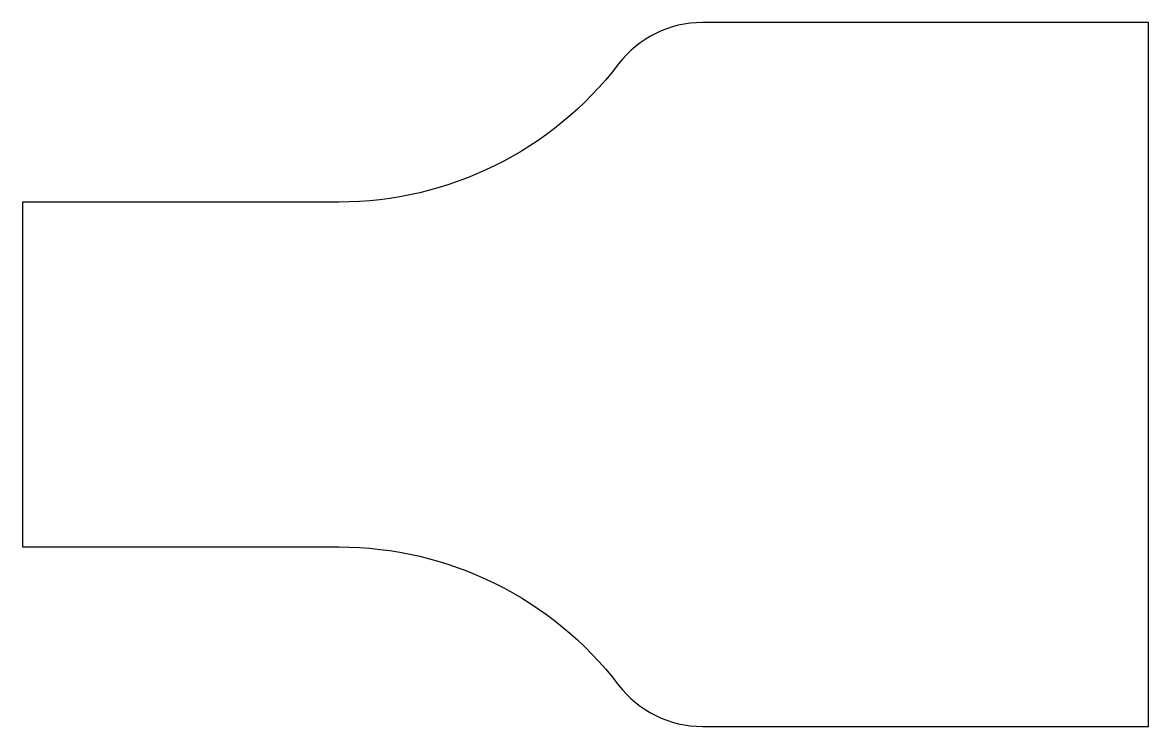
# Model space of a CAD drawing. Extents: x 163.8 to 195.8, y 226.5 to 246.5.
import ezdxf

# ---------------------------------------------------------------- set-up
doc = ezdxf.new("R2010")
doc.units = 0
doc.layers.add('ANA', color=220, linetype='CONTINUOUS')

msp = doc.modelspace()

# ---------------------------------------------------------------- linework, layer by layer
at = {"layer": 'ANA'}
msp.add_lwpolyline([(163.761, 231.558), (172.761, 231.558, -0.233522), (180.702, 227.635, 0.233522), (183.085, 226.458), (195.761, 226.458), (195.761, 246.458), (183.085, 246.458, 0.233522), (180.702, 245.281, -0.233522), (172.761, 241.358), (163.761, 241.358)], format="xyb", close=True, dxfattribs=at)

doc.saveas('drawing.dxf')
